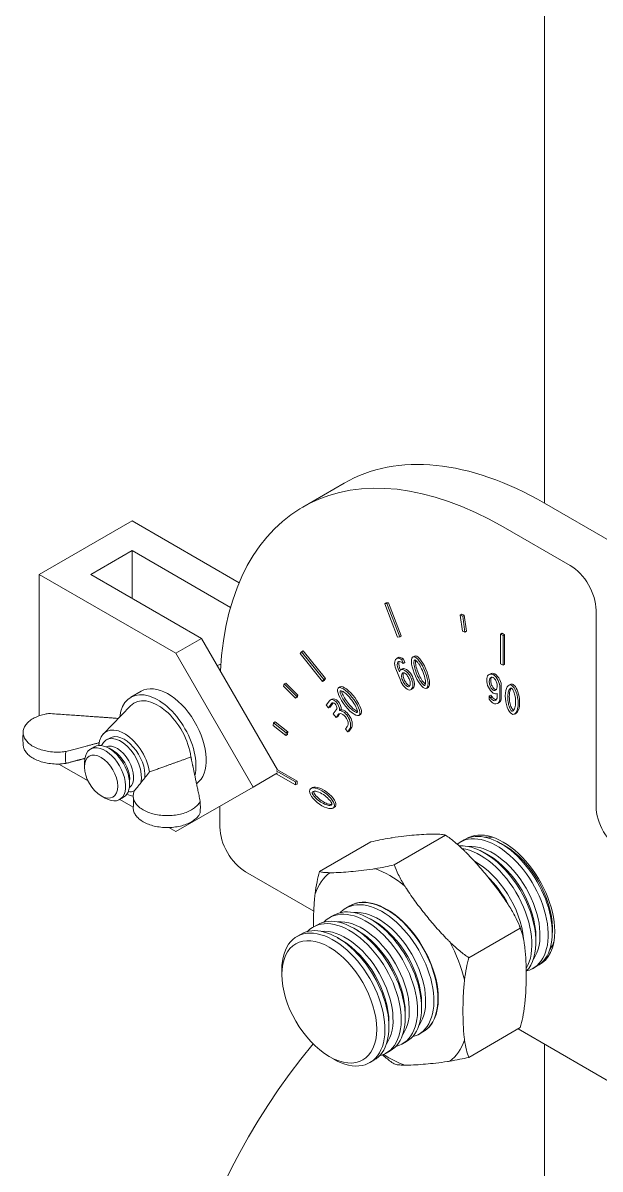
# Model space of a CAD drawing. Header units: inches. Extents: x -350577 to -266477, y -437959 to -377535.
# Drawn here: x -277981.1 to -277901.9, y -411687.6 to -411530.3 of the extents above; entities that cross this region are included whole.
import ezdxf

# ---------------------------------------------------------------- set-up
doc = ezdxf.new("R2010")
doc.units = ezdxf.units.IN
doc.header["$MEASUREMENT"] = 0
doc.layers.add('ORGINAL (itatec)', color=3, linetype='Continuous', lineweight=9)

msp = doc.modelspace()

# ---------------------------------------------------------------- linework, layer by layer
at = {"layer": 'ORGINAL (itatec)', "extrusion": (-5.55112e-17, 0.816497, 0.57735)}
for p, q in [((-277909.55, -411596.17), (-277909.55, -411477.7)), ((-277942.7, -411596.72), (-277937.04, -411593.46)), ((-277909.54, -411596.18), (-277900.35, -411601.49)), ((-277966.14, -411598.63), (-277978.87, -411605.98)), ((-277951.43, -411607.12), (-277966.14, -411598.63)), ((-277906, -411604.75), (-277915.2, -411599.45)), ((-277971.8, -411605.98), (-277966.14, -411602.71)), ((-277966.14, -411602.71), (-277952.62, -411610.52)), ((-277966.14, -411609.24), (-277966.14, -411602.71)), ((-277978.87, -411605.98), (-277960.13, -411616.8)), ((-277978.87, -411625.38), (-277978.87, -411605.98)), ((-277956.59, -411614.76), (-277971.8, -411605.98)), ((-277931.26, -411609.89), (-277931.47, -411610.02)), ((-277931.17, -411609.99), (-277931.47, -411610.02)), ((-277931.47, -411610.02), (-277929.7, -411614.57)), ((-277931.26, -411609.89), (-277930.95, -411609.87)), ((-277930.95, -411609.87), (-277931.17, -411609.99)), ((-277929.4, -411614.55), (-277931.17, -411609.99)), ((-277930.95, -411609.87), (-277929.19, -411614.42)), ((-277902.47, -411637.82), (-277902.47, -411610.88)), ((-277920.9, -411611.45), (-277921.11, -411611.57)), ((-277921.11, -411611.57), (-277920.8, -411613.76)), ((-277920.76, -411611.7), (-277921.11, -411611.57)), ((-277920.9, -411611.45), (-277920.55, -411611.58)), ((-277920.55, -411611.58), (-277920.76, -411611.7)), ((-277920.45, -411613.89), (-277920.76, -411611.7)), ((-277920.55, -411611.58), (-277920.24, -411613.76)), ((-277920.8, -411613.76), (-277920.45, -411613.89)), ((-277920.24, -411613.76), (-277920.45, -411613.89)), ((-277915.37, -411614.04), (-277915.59, -411614.16)), ((-277915.59, -411614.16), (-277915.59, -411618.25)), ((-277915.23, -411614.37), (-277915.59, -411614.16)), ((-277915.37, -411614.04), (-277915.02, -411614.25)), ((-277960.13, -411616.8), (-277956.59, -411614.76)), ((-277956.59, -411614.76), (-277946.17, -411632.82)), ((-277929.7, -411614.57), (-277929.4, -411614.55)), ((-277929.19, -411614.42), (-277929.4, -411614.55)), ((-277915.02, -411614.25), (-277915.23, -411614.37)), ((-277915.23, -411618.45), (-277915.23, -411614.37)), ((-277915.02, -411614.25), (-277915.02, -411618.33)), ((-277949.52, -411635.17), (-277960.13, -411616.8)), ((-277942.88, -411616.6), (-277943.05, -411616.85)), ((-277943.05, -411616.85), (-277939.99, -411620.66)), ((-277942.67, -411616.48), (-277942.88, -411616.6)), ((-277939.82, -411620.41), (-277942.88, -411616.6)), ((-277942.67, -411616.48), (-277939.6, -411620.29)), ((-277929.49, -411617.35), (-277929.7, -411617.47)), ((-277927.39, -411617.18), (-277927.61, -411617.31)), ((-277929.6, -411617.4), (-277929.81, -411617.52)), ((-277929.55, -411617.93), (-277929.67, -411618)), ((-277929.45, -411619.37), (-277929.63, -411618.92)), ((-277929.42, -411618.8), (-277929.29, -411619.11)), ((-277928.9, -411617.6), (-277929.11, -411617.72)), ((-277928.93, -411618.2), (-277929.11, -411617.72)), ((-277928.88, -411618.91), (-277929.1, -411619.03)), ((-277928.72, -411618.07), (-277928.93, -411618.2)), ((-277928.9, -411617.6), (-277928.72, -411618.07)), ((-277915.59, -411618.25), (-277915.23, -411618.45)), ((-277915.02, -411618.33), (-277915.23, -411618.45)), ((-277939.99, -411620.66), (-277939.82, -411620.41)), ((-277939.6, -411620.29), (-277939.82, -411620.41)), ((-277939.6, -411620.29), (-277939.78, -411620.54)), ((-277929.93, -411618.95), (-277929.32, -411620.51)), ((-277929.04, -411618.96), (-277929.25, -411619.08)), ((-277927.56, -411620.25), (-277927.77, -411620.37)), ((-277916.96, -411619.61), (-277917.18, -411619.74)), ((-277916.36, -411619.63), (-277916.58, -411619.75)), ((-277966.3, -411622.84), (-277964.89, -411622.02)), ((-277945.25, -411621.02), (-277945.37, -411621.34)), ((-277945.37, -411621.34), (-277943.71, -411622.99)), ((-277945.04, -411620.9), (-277945.25, -411621.02)), ((-277943.59, -411622.68), (-277945.25, -411621.02)), ((-277945.04, -411620.9), (-277943.38, -411622.56)), ((-277939.78, -411620.54), (-277939.99, -411620.66)), ((-277937.58, -411621.41), (-277937.79, -411621.54)), ((-277927.68, -411621.68), (-277927.89, -411621.8)), ((-277925.5, -411621.5), (-277925.71, -411621.62)), ((-277915.68, -411622.93), (-277915.68, -411621.53)), ((-277915.47, -411621.4), (-277915.47, -411622.8)), ((-277914.24, -411621.07), (-277914.45, -411621.2)), ((-277943.71, -411622.99), (-277943.59, -411622.68)), ((-277943.5, -411622.87), (-277943.71, -411622.99)), ((-277943.38, -411622.56), (-277943.59, -411622.68)), ((-277943.38, -411622.56), (-277943.5, -411622.87)), ((-277939.05, -411623.32), (-277939.49, -411623.94)), ((-277938.56, -411623.61), (-277938.97, -411624.19)), ((-277938.72, -411623.09), (-277938.93, -411623.21)), ((-277916.91, -411622.55), (-277917.12, -411622.67)), ((-277917.12, -411622.67), (-277917.12, -411623.09)), ((-277916.72, -411622.8), (-277916.93, -411622.93)), ((-277916.2, -411623.22), (-277916.38, -411623.33)), ((-277916.03, -411622.32), (-277916.03, -411622.73)), ((-277915.76, -411623.56), (-277915.98, -411623.68)), ((-277970.07, -411627.87), (-277966.34, -411624)), ((-277939.49, -411623.94), (-277939.19, -411624.31)), ((-277939.19, -411624.31), (-277938.75, -411623.69)), ((-277938.97, -411624.19), (-277939.19, -411624.31)), ((-277938.01, -411624.4), (-277938.53, -411625.13)), ((-277938.53, -411625.13), (-277938.14, -411625.62)), ((-277937.66, -411625.12), (-277937.92, -411625.5)), ((-277937.46, -411624.52), (-277937.67, -411624.64)), ((-277934.79, -411625.21), (-277935, -411625.34)), ((-277913.42, -411625.02), (-277913.63, -411625.15)), ((-277946.71, -411626.35), (-277946.78, -411626.72)), ((-277946.78, -411626.72), (-277945.04, -411628.08)), ((-277946.5, -411626.23), (-277946.71, -411626.35)), ((-277944.97, -411627.71), (-277946.71, -411626.35)), ((-277946.5, -411626.23), (-277944.76, -411627.59)), ((-277938.14, -411625.62), (-277937.87, -411625.25)), ((-277937.92, -411625.5), (-277938.14, -411625.62)), ((-277945.04, -411628.08), (-277944.97, -411627.71)), ((-277944.82, -411627.96), (-277945.04, -411628.08)), ((-277944.76, -411627.59), (-277944.97, -411627.71)), ((-277944.76, -411627.59), (-277944.82, -411627.96)), ((-277936.6, -411626.88), (-277936.84, -411627.23)), ((-277936.84, -411627.23), (-277936.54, -411627.6)), ((-277936.54, -411627.6), (-277936.28, -411627.23)), ((-277936.33, -411627.48), (-277936.54, -411627.6)), ((-277936.07, -411627.11), (-277936.33, -411627.48)), ((-277971.3, -411629.65), (-277971.84, -411629.96)), ((-277969.2, -411628.44), (-277969.67, -411628.71)), ((-277968.75, -411630.16), (-277969.3, -411629.85)), ((-277976.2, -411632.01), (-277972.18, -411634.33)), ((-277972.67, -411632.42), (-277972.67, -411631.79)), ((-277943.69, -411634.47), (-277946.37, -411632.93)), ((-277946.18, -411632.8), (-277943.48, -411634.35)), ((-277966.47, -411634.12), (-277966.47, -411634.75)), ((-277949.52, -411635.17), (-277946.19, -411633.24)), ((-277946.36, -411633.34), (-277943.69, -411634.88)), ((-277943.48, -411634.35), (-277943.69, -411634.47)), ((-277943.69, -411634.88), (-277943.69, -411634.47)), ((-277943.48, -411634.35), (-277943.48, -411634.76)), ((-277960.13, -411641.29), (-277949.52, -411635.17)), ((-277943.48, -411634.76), (-277943.69, -411634.88)), ((-277941.37, -411635.25), (-277941.58, -411635.38)), ((-277970.38, -411636.38), (-277969.84, -411636.69)), ((-277967.3, -411636.58), (-277967.84, -411636.89)), ((-277967.8, -411636.86), (-277965.97, -411637.92)), ((-277954.09, -411640.68), (-277954.09, -411637.8)), ((-277938.36, -411637.94), (-277938.57, -411638.06)), ((-277961.1, -411640.73), (-277960.13, -411641.29)), ((-277923.11, -411641.79), (-277930.17, -411645.86)), ((-277923.11, -411641.79), (-277923.11, -411641.79)), ((-277923.11, -411641.79), (-277923.11, -411641.79)), ((-277920.54, -411642.42), (-277921.1, -411642.74)), ((-277933.37, -411642.7), (-277940.42, -411646.77)), ((-277933.37, -411642.7), (-277933.37, -411642.7)), ((-277914.97, -411643.24), (-277915.54, -411642.92)), ((-277917.22, -411644.53), (-277917.78, -411644.21)), ((-277941.2, -411652.2), (-277950.55, -411646.8)), ((-277940.42, -411646.78), (-277940.42, -411646.77)), ((-277940.42, -411646.77), (-277940.42, -411646.77)), ((-277938.98, -411646.93), (-277938.98, -411646.93)), ((-277932.79, -411646.38), (-277932.79, -411646.38)), ((-277930.17, -411645.86), (-277930.17, -411645.86)), ((-277930.17, -411645.86), (-277930.17, -411645.86)), ((-277928.73, -411648.73), (-277928.73, -411648.73)), ((-277936.23, -411651.48), (-277936.79, -411651.8)), ((-277930.67, -411652.3), (-277931.23, -411651.98)), ((-277938.47, -411652.78), (-277939.03, -411653.1)), ((-277932.91, -411653.59), (-277933.47, -411653.27)), ((-277940.71, -411654.07), (-277941.27, -411654.39)), ((-277935.15, -411654.89), (-277935.71, -411654.57)), ((-277912.86, -411654.54), (-277919.92, -411658.61)), ((-277912.86, -411654.54), (-277912.86, -411654.54)), ((-277912.86, -411654.54), (-277912.86, -411654.54)), ((-277908.46, -411654.52), (-277908.46, -411655.16)), ((-277942.95, -411655.36), (-277943.51, -411655.69)), ((-277937.39, -411656.18), (-277937.95, -411655.86)), ((-277922.54, -411656.43), (-277922.54, -411656.43)), ((-277910.71, -411655.81), (-277910.71, -411656.46)), ((-277919.92, -411658.61), (-277919.92, -411658.61)), ((-277919.92, -411658.61), (-277919.92, -411658.61)), ((-277910.54, -411659.74), (-277911.1, -411660.07)), ((-277945.58, -411660.91), (-277945.58, -411660.27)), ((-277920.51, -411661.66), (-277920.51, -411661.66)), ((-277924.16, -411663.58), (-277924.16, -411664.22)), ((-277926.4, -411664.87), (-277926.4, -411665.52)), ((-277930.88, -411667.46), (-277930.88, -411668.11)), ((-277928.64, -411666.17), (-277928.64, -411666.81)), ((-277926.23, -411668.8), (-277926.79, -411669.13)), ((-277912.86, -411668.21), (-277919.92, -411672.29)), ((-277823.27, -411720.29), (-277913.17, -411668.39)), ((-277912.86, -411668.21), (-277912.86, -411668.21)), ((-277928.47, -411670.1), (-277929.03, -411670.42)), ((-277920.51, -411669.92), (-277920.51, -411669.92)), ((-277909.55, -411723.46), (-277909.55, -411670.47)), ((-277939.07, -411672.19), (-277938.51, -411672.51)), ((-277930.71, -411671.39), (-277931.27, -411671.71)), ((-277919.92, -411672.28), (-277919.92, -411672.29)), ((-277919.92, -411672.29), (-277919.92, -411672.29)), ((-277932.95, -411672.68), (-277933.51, -411673.01)), ((-277930.17, -411673.2), (-277930.17, -411673.2)), ((-277930.17, -411673.2), (-277930.17, -411673.2)), ((-277922.54, -411672.81), (-277922.54, -411672.81))]:
    msp.add_line(p, q, dxfattribs=at)
at = {"layer": 'ORGINAL (itatec)'}
for centre, major_axis, ratio, start_param, end_param in [((-277915.2, -411644.35), (-27.5, 47.63), 0.57735, -0.785398, 0.724686), ((-277906, -411608.84), (-2.5, 4.33), 0.57735, -2.356194, -0.785398), ((-277926.66, -411619.46), (-0.92, 2.17), 0.312199, -3.242125545073279, 3.041059762106308), ((-277929.09, -411618.77), (-0.72, 1.25), 0.57735, -0.141741, 1.388186), ((-277929.31, -411618.5), (-0.563, 0.975), 0.57735, -1.039213, -0.276104), ((-277928.67, -411618.73), (0.61, -1.06), 0.57735, -2.70832, -1.832596), ((-277928.69, -411620.06), (-0.563, 0.976), 0.57735, -0.24748, 0.515602), ((-277928.7, -411620.35), (-0.72, 1.25), 0.57735, -1.90853, -0.385113), ((-277928.61, -411620.56), (0.72, -1.24), 0.57735, -0.145127, 1.391573), ((-277916.46, -411620.98), (-0.72, 1.24), 0.57735, -0.668726, 0.867974), ((-277916.45, -411621.17), (0.72, -1.25), 0.57735, -2.432129, -0.908712), ((-277916.69, -411620.84), (-0.72, 1.25), 0.57735, -2.437569, -0.903272), ((-277936.4, -411623.44), (1.42, -1.88), 0.312199, -3.041059762106488, 3.242125545073098), ((-277928.4, -411620.54), (0.72, -1.25), 0.57735, -1.91397, -0.379673), ((-277914.04, -411623.17), (0.27, -2.02), 0.416622, -3.452255772542332, 2.830929534637255), ((-277938.41, -411624.12), (-0.525, 0.909), 0.57735, -2.468655, 0.261799), ((-277916.56, -411622.76), (0.563, -0.975), 0.57735, -1.562812, -0.799703), ((-277914.66, -411620.09), (2.8, -4.85), 0.57735, -1.391026, -1.332671), ((-277916.38, -411622.52), (0.374, -0.648), 0.57735, -1.465033, -0.388064), ((-277916.59, -411621.34), (0.563, -0.976), 0.57735, -0.771079, -0.007997), ((-277916.7, -411622.43), (0.72, -1.25), 0.57735, -0.665339, 0.864588), ((-277937.23, -411626.05), (0.77, -1.34), 0.57735, 0.261799, 2.773011), ((-277937.01, -411625.93), (-0.528, 0.915), 0.57735, 0.202222, 0.261799), ((-277967.67, -411632.17), (-2, 3.46), 0.57735, -2.61801, 0.418799), ((-277969.84, -411633.43), (2, -3.46), 0.57735, -0.785398, 3.926991), ((-277969.3, -411633.11), (2, -3.46), 0.57735, 0, 3.141593), ((-277967.2, -411631.9), (2.5, -4.33), 0.57735, -2.557552, -2.454819), ((-277968.21, -411632.49), (1.62, -2.8), 0.57735, 0.060108, 3.081485), ((-277970.52, -411633.82), (3.36, -5.81), 0.57735, -2.505781, -2.206608), ((-277970.38, -411633.74), (-1.62, 2.8), 0.57735, 0.785398, 7.068583), ((-277968.75, -411632.8), (-1.62, 2.8), 0.57735, -2.356194, -0.785398), ((-277967.67, -411632.17), (2, -3.46), 0.57735, -0.418799, -0.077967), ((-277940.08, -411636.72), (1.62, -1.25), 0.416622, -2.830929534637253, 3.452255772542333), ((-277967.2, -411631.9), (-7.38, 12.78), 0.57735, -2.424005, -2.288384), ((-277898.93, -411639.86), (2.5, -4.33), 0.57735, -2.356194, -0.785398), ((-277950.55, -411642.72), (2.5, -4.33), 0.57735, -2.356194, -0.785398), ((-277915.54, -411651.08), (5, -8.66), 0.57735, 0, 3.141593), ((-277916.1, -411651.4), (5, -8.66), 0.57735, -0.168937, 3.228481), ((-277913.85, -411650.11), (-5, 8.66), 0.57735, 0.13473, 0.168937), ((-277914.41, -411650.43), (-4.6, 7.97), 0.57735, -0.458989, -0.249616), ((-277917.78, -411652.38), (5, -8.66), 0.57735, 0.159715, 2.869596), ((-277918.34, -411652.7), (5, -8.66), 0.57735, 0.309801, 2.721243), ((-277916.66, -411651.73), (4.6, -7.97), 0.57735, 0.249616, 2.891976), ((-277918.9, -411653.02), (-4.6, 7.97), 0.57735, -2.25771, -0.746253), ((-277930.76, -411659.87), (-7.68, 13.3), 0.57735, 0.073563, 0.450035), ((-277930.76, -411659.87), (-7.68, 13.3), 0.57735, -0.973634, -0.597162), ((-277931.23, -411660.14), (5, -8.66), 0.57735, 0, 3.141593), ((-277933.47, -411661.44), (5, -8.66), 0.57735, 0, 3.141593), ((-277931.79, -411660.46), (5, -8.66), 0.57735, -0.168937, 3.310529), ((-277929.55, -411659.17), (-5, 8.66), 0.57735, 0.164456, 0.168937), ((-277930.11, -411659.49), (-4.6, 7.97), 0.57735, -0.269906, -0.249616), ((-277936.27, -411663.05), (5, -8.66), 0.57735, -0.168937, 3.310529), ((-277935.71, -411662.73), (5, -8.66), 0.57735, 0, 3.141593), ((-277934.03, -411661.76), (5, -8.66), 0.57735, -0.168937, 3.310529), ((-277934.59, -411662.08), (4.6, -7.97), 0.57735, 0.249616, 2.891976), ((-277932.35, -411660.79), (4.6, -7.97), 0.57735, 0.249616, 2.891976), ((-277938.51, -411664.35), (5, -8.66), 0.57735, -0.785398, 3.926991), ((-277939.07, -411664.67), (4.6, -7.97), 0.57735, -0.785398, 5.497787), ((-277937.95, -411664.02), (5, -8.66), 0.57735, 0, 3.141593), ((-277936.83, -411663.38), (4.6, -7.97), 0.57735, 0.249616, 2.891976), ((-277930.76, -411659.87), (-7.68, 13.3), 0.57735, -2.020832, -1.64436), ((-277914.41, -411650.43), (4.6, -7.97), 0.57735, 0.249616, 0.458989), ((-277913.85, -411650.11), (5, -8.66), 0.57735, -0.168937, -0.13473), ((-277930.11, -411659.49), (4.6, -7.97), 0.57735, 0.249616, 0.269906), ((-277929.55, -411659.17), (5, -8.66), 0.57735, -0.168937, -0.164456), ((-277930.76, -411659.87), (7.68, -13.3), 0.57735, 0.073563, 0.450035), ((-277930.76, -411659.87), (7.68, -13.3), 0.57735, -0.863404, -0.597162)]:
    msp.add_ellipse(centre, major_axis=major_axis, ratio=ratio, start_param=start_param, end_param=end_param, dxfattribs=at)
at = {"layer": 'ORGINAL (itatec)', "extrusion": (8.49925e-17, 2.41367e-16, -1)}
for centre, major_axis, start_param, end_param in [((-277909.54, -411641.09), (-27.5, 47.63), 0, 0.785398), ((-277937.01, -411625.93), (-0.77, 1.34), 0.368582, 2.879793)]:
    msp.add_ellipse(centre, major_axis=major_axis, ratio=0.57735, start_param=start_param, end_param=end_param, dxfattribs=at)
at = {"layer": 'ORGINAL (itatec)', "extrusion": (-3.51927e-17, 1.71978e-16, -1)}
for centre, major_axis, start_param, end_param in [((-277928.88, -411618.64), (-0.72, 1.25), 0, 0.141741), ((-277928.4, -411620.44), (0.72, -1.24), -1.391573, 0)]:
    msp.add_ellipse(centre, major_axis=major_axis, ratio=0.57735, start_param=start_param, end_param=end_param, dxfattribs=at)
at = {"layer": 'ORGINAL (itatec)', "extrusion": (-1.55378e-16, 1.02589e-16, -1)}
msp.add_ellipse((-277929.1, -411618.38), major_axis=(-0.563, 0.975), ratio=0.57735, start_param=0.276104, end_param=1.039213, dxfattribs=at)
at = {"layer": 'ORGINAL (itatec)', "extrusion": (1.46979e-16, 3.63966e-16, -1)}
msp.add_ellipse((-277926.45, -411619.34), major_axis=(-0.92, 2.17), ratio=0.312199, start_param=-0.03826, end_param=3.103332, dxfattribs=at)
at = {"layer": 'ORGINAL (itatec)', "extrusion": (1.33067e-16, 2.69122e-16, -1)}
for centre, major_axis, start_param, end_param in [((-277952, -411623.12), (-2.62, 4.55), 0.067395, 0.227537), ((-277928.47, -411619.94), (-0.563, 0.976), 0, 0.24748), ((-277931.18, -411660.12), (-5, 8.66), -0.008412, 2.356194), ((-277930.67, -411659.82), (4.6, -7.97), -0.837809, -0.785398)]:
    msp.add_ellipse(centre, major_axis=major_axis, ratio=0.57735, start_param=start_param, end_param=end_param, dxfattribs=at)
at = {"layer": 'ORGINAL (itatec)', "extrusion": (6.09555e-17, 2.27489e-16, -1)}
for centre, major_axis, start_param, end_param in [((-277928.88, -411618.85), (-0.61, 1.06), -1.308997, -0.372984), ((-277962.6, -411629.25), (-3.25, 5.63), -0.163911, 2.201735)]:
    msp.add_ellipse(centre, major_axis=major_axis, ratio=0.57735, start_param=start_param, end_param=end_param, dxfattribs=at)
at = {"layer": 'ORGINAL (itatec)', "extrusion": (3.494e-16, 3.94022e-16, -1)}
for centre, major_axis, start_param, end_param in [((-277929.24, -411618.6), (-0.374, 0.648), -0.160598, 0.941434), ((-277930.17, -411659.53), (-8.37, 14.5), -0.261825, -0.261774)]:
    msp.add_ellipse(centre, major_axis=major_axis, ratio=0.57735, start_param=start_param, end_param=end_param, dxfattribs=at)
at = {"layer": 'ORGINAL (itatec)', "extrusion": (1.60822e-16, 2.21048e-16, -1)}
for centre, major_axis, start_param, end_param in [((-277929.25, -411622.57), (2.8, -4.85), -2.33252, -2.274166), ((-277915.2, -411650.89), (-5, 8.66), -0.033818, 2.356194)]:
    msp.add_ellipse(centre, major_axis=major_axis, ratio=0.57735, start_param=start_param, end_param=end_param, dxfattribs=at)
at = {"layer": 'ORGINAL (itatec)', "extrusion": (2.29215e-16, 3.24633e-16, -1)}
for centre, major_axis, start_param, end_param in [((-277928.48, -411620.23), (-0.72, 1.25), 0.385113, 1.90853), ((-277967.2, -411631.9), (-2, 3.46), 0, 2.474785)]:
    msp.add_ellipse(centre, major_axis=major_axis, ratio=0.57735, start_param=start_param, end_param=end_param, dxfattribs=at)
at = {"layer": 'ORGINAL (itatec)', "extrusion": (-1.11556e-17, 1.85856e-16, -1)}
for centre, major_axis, end_param in [((-277916.25, -411620.86), (-0.72, 1.24), 0.668726), ((-277938.19, -411624), (-0.525, 0.909), 2.468655)]:
    msp.add_ellipse(centre, major_axis=major_axis, ratio=0.57735, start_param=0, end_param=end_param, dxfattribs=at)
at = {"layer": 'ORGINAL (itatec)', "extrusion": (1.0903e-16, 2.55245e-16, -1)}
for centre, major_axis, start_param, end_param in [((-277916.48, -411620.72), (0.72, -1.25), -2.238321, -0.704024), ((-277916.6, -411622.64), (0.374, -0.648), 0.363001, 1.465033)]:
    msp.add_ellipse(centre, major_axis=major_axis, ratio=0.57735, start_param=start_param, end_param=end_param, dxfattribs=at)
at = {"layer": 'ORGINAL (itatec)', "extrusion": (-1.48742e-17, 2.47807e-16, -1)}
msp.add_ellipse((-277961.19, -411628.43), major_axis=(-3.7, 6.41), ratio=0.57735, start_param=0, end_param=3.085176, dxfattribs=at)
at = {"layer": 'ORGINAL (itatec)', "extrusion": (1.88295e-16, 2.11338e-16, -1)}
msp.add_ellipse((-277936.18, -411623.31), major_axis=(1.42, -1.88), ratio=0.312199, start_param=-3.103332, end_param=0.03826, dxfattribs=at)
at = {"layer": 'ORGINAL (itatec)', "extrusion": (2.52063e-16, 3.13744e-16, -1)}
for start_param, end_param in [(2.971686, 3.452256), (-2.83093, -0.169906)]:
    msp.add_ellipse((-277913.83, -411623.05), major_axis=(0.27, -2.02), ratio=0.416622, start_param=start_param, end_param=end_param, dxfattribs=at)
at = {"layer": 'ORGINAL (itatec)', "extrusion": (1.77422e-16, 3.5883e-16, -1)}
msp.add_ellipse((-277962.6, -411629.25), major_axis=(-3.7, 6.41), ratio=0.57735, start_param=-0.662249, end_param=2.593965, dxfattribs=at)
at = {"layer": 'ORGINAL (itatec)', "extrusion": (1.12748e-16, 1.93293e-16, -1)}
for centre, major_axis, start_param, end_param in [((-277938.41, -411624.12), (-0.28, 0.485), -0.261799, 2.468655), ((-277919.46, -411653.35), (4.6, -7.97), -2.037444, -1.480166), ((-277930.76, -411659.87), (7.68, -13.3), -0.450035, -0.073563)]:
    msp.add_ellipse(centre, major_axis=major_axis, ratio=0.57735, start_param=start_param, end_param=end_param, dxfattribs=at)
at = {"layer": 'ORGINAL (itatec)', "extrusion": (8.1274e-17, 3.03319e-16, -1)}
for centre, major_axis, start_param, end_param in [((-277914.87, -411620.21), (-2.8, 4.85), -1.808921, -1.750567), ((-277930.17, -411659.53), (-8.37, 14.5), -2.35622, -2.356169)]:
    msp.add_ellipse(centre, major_axis=major_axis, ratio=0.57735, start_param=start_param, end_param=end_param, dxfattribs=at)
at = {"layer": 'ORGINAL (itatec)', "extrusion": (3.05044e-16, 3.04315e-16, -1)}
msp.add_ellipse((-277916.89, -411622.23), major_axis=(0.61, -1.06), ratio=0.57735, start_param=-0.785398, end_param=0.150615, dxfattribs=at)
at = {"layer": 'ORGINAL (itatec)', "extrusion": (1.84859e-16, 2.34926e-16, -1)}
for centre, major_axis, start_param, end_param in [((-277916.49, -411622.31), (0.72, -1.25), -0.864588, 0), ((-277930.76, -411659.87), (7.68, -13.3), -2.54443, -2.167958), ((-277930.17, -411659.53), (8.37, -14.5), -0.261825, -0.261774)]:
    msp.add_ellipse(centre, major_axis=major_axis, ratio=0.57735, start_param=start_param, end_param=end_param, dxfattribs=at)
at = {"layer": 'ORGINAL (itatec)', "extrusion": (-7.43708e-18, 1.23904e-16, -1)}
msp.add_ellipse((-277937.23, -411626.05), major_axis=(-0.528, 0.915), ratio=0.57735, start_param=-0.261799, end_param=2.932223, dxfattribs=at)
at = {"layer": 'ORGINAL (itatec)', "extrusion": (2.12615e-16, 1.86852e-16, -1)}
msp.add_ellipse((-277967.2, -411631.9), major_axis=(-2.5, 4.33), ratio=0.57735, start_param=-0.686773, end_param=2.154837, dxfattribs=at)
at = {"layer": 'ORGINAL (itatec)', "extrusion": (1.05311e-16, 3.17196e-16, -1)}
for centre, major_axis, start_param, end_param in [((-277967.2, -411631.9), (-2.5, 4.33), -2.709254, -2.454819), ((-277914.97, -411650.76), (4.6, -7.97), -2.356194, -0.785398)]:
    msp.add_ellipse(centre, major_axis=major_axis, ratio=0.57735, start_param=start_param, end_param=end_param, dxfattribs=at)
at = {"layer": 'ORGINAL (itatec)', "extrusion": (1.0528e-16, 4.09442e-16, -1)}
msp.add_ellipse((-277939.86, -411636.6), major_axis=(1.62, -1.25), ratio=0.416622, start_param=-2.971686, end_param=0.169906, dxfattribs=at)
at = {"layer": 'ORGINAL (itatec)', "extrusion": (2.7357e-16, 4.14341e-16, -1)}
msp.add_ellipse((-277917.22, -411652.05), major_axis=(4.6, -7.97), ratio=0.57735, start_param=-2.356194, end_param=-0.785398, dxfattribs=at)
at = {"layer": 'ORGINAL (itatec)', "extrusion": (1.57104e-16, 2.83e-16, -1)}
for centre, major_axis, start_param, end_param in [((-277930.17, -411659.53), (8.37, -14.5), -2.35622, -2.356169), ((-277935.15, -411662.41), (4.6, -7.97), -2.356194, -0.785398), ((-277937.39, -411663.7), (4.6, -7.97), -2.356194, -0.785398), ((-277931.18, -411660.12), (5, -8.66), -0.785398, 0.008412)]:
    msp.add_ellipse(centre, major_axis=major_axis, ratio=0.57735, start_param=start_param, end_param=end_param, dxfattribs=at)
at = {"layer": 'ORGINAL (itatec)', "extrusion": (-2.77556e-17, 4.80741e-17, -1)}
msp.add_ellipse((-277930.67, -411659.82), major_axis=(4.6, -7.97), ratio=0.57735, start_param=-2.356194, end_param=-2.303784, dxfattribs=at)
at = {"layer": 'ORGINAL (itatec)', "extrusion": (1.01592e-16, 3.79148e-16, -1)}
msp.add_ellipse((-277932.91, -411661.11), major_axis=(4.6, -7.97), ratio=0.57735, start_param=-2.356194, end_param=-0.785398, dxfattribs=at)
at = {"layer": 'ORGINAL (itatec)', "extrusion": (2.81007e-16, 2.90437e-16, -1)}
msp.add_ellipse((-277915.2, -411650.89), major_axis=(5, -8.66), ratio=0.57735, start_param=-0.785398, end_param=0.033818, dxfattribs=at)
at = {"layer": 'ORGINAL (itatec)', "extrusion": (2.08896e-16, 2.48804e-16, -1)}
for centre, major_axis, start_param, end_param in [((-277930.76, -411659.87), (7.68, -13.3), -1.497233, -1.120761), ((-277930.17, -411659.53), (8.37, -14.5), -1.309023, -1.308971)]:
    msp.add_ellipse(centre, major_axis=major_axis, ratio=0.57735, start_param=start_param, end_param=end_param, dxfattribs=at)
at = {"layer": 'ORGINAL (itatec)', "extrusion": (-6.16298e-33, 5.55112e-17, -1)}
msp.add_ellipse((-277758.05, -411720.19), major_axis=(-202.5, 0), ratio=0.57735, start_param=-0.785398, end_param=0.439536, dxfattribs=at)
at = {"layer": 'ORGINAL (itatec)'}
for points, knots in [([(-277925.98, -411621.21), (-277926, -411621.21), (-277926.01, -411621.21), (-277926.07, -411621.18), (-277926.1, -411621.16), (-277926.19, -411621.08), (-277926.25, -411621.03), (-277926.44, -411620.81), (-277926.59, -411620.6), (-277926.88, -411620.08), (-277927.02, -411619.79), (-277927.25, -411619.19), (-277927.34, -411618.89), (-277927.45, -411618.37), (-277927.46, -411618.15), (-277927.45, -411617.9), (-277927.43, -411617.83), (-277927.39, -411617.74), (-277927.37, -411617.73), (-277927.33, -411617.72), (-277927.32, -411617.72), (-277927.27, -411617.74), (-277927.24, -411617.76), (-277927.14, -411617.83), (-277927.08, -411617.89), (-277926.95, -411618.04), (-277926.87, -411618.14), (-277926.62, -411618.5), (-277926.45, -411618.83), (-277926.14, -411619.52), (-277926.02, -411619.89), (-277925.89, -411620.45), (-277925.86, -411620.66), (-277925.86, -411620.95), (-277925.87, -411621.05), (-277925.91, -411621.16), (-277925.93, -411621.18), (-277925.96, -411621.2), (-277925.97, -411621.21), (-277925.98, -411621.21)], [0, 0, 0, 0, 0.222222, 0.222222, 0.444445, 0.444445, 0.666667, 0.666667, 1.122754, 1.122754, 1.578841, 1.578841, 2.034928, 2.034928, 2.491015, 2.491015, 2.781788, 2.781788, 3.072562, 3.072562, 3.315577, 3.315577, 3.558592, 3.558592, 3.801608, 3.801608, 4.044623, 4.044623, 4.584711, 4.584711, 5.1248, 5.1248, 5.531628, 5.531628, 5.852597, 5.852597, 6.110381, 6.110381, 6.283185, 6.283185, 6.283185, 6.283185]), ([(-277927.23, -411617.76), (-277927.23, -411617.79), (-277927.24, -411617.83), (-277927.25, -411618.03), (-277927.23, -411618.25), (-277927.12, -411618.77), (-277927.03, -411619.07), (-277926.81, -411619.67), (-277926.67, -411619.96), (-277926.38, -411620.47), (-277926.23, -411620.69), (-277926.04, -411620.91), (-277925.98, -411620.96), (-277925.91, -411621.02), (-277925.9, -411621.03), (-277925.88, -411621.04)], [-2.613722, -2.613722, -2.613722, -2.613722, -2.491015, -2.491015, -2.034928, -2.034928, -1.578841, -1.578841, -1.122754, -1.122754, -0.666667, -0.666667, -0.444445, -0.444445, -0.342526, -0.342526, -0.342526, -0.342526]), ([(-277928.18, -411621.4), (-277928.19, -411621.4), (-277928.21, -411621.4), (-277928.3, -411621.4), (-277928.39, -411621.35), (-277928.59, -411621.19), (-277928.7, -411621.07), (-277928.9, -411620.76), (-277928.99, -411620.58), (-277929.12, -411620.22), (-277929.15, -411620.05), (-277929.15, -411619.76), (-277929.12, -411619.65), (-277929.03, -411619.51), (-277928.97, -411619.48), (-277928.83, -411619.48), (-277928.74, -411619.51), (-277928.54, -411619.66), (-277928.43, -411619.78), (-277928.22, -411620.07), (-277928.13, -411620.25), (-277928, -411620.61), (-277927.96, -411620.79), (-277927.94, -411621.09), (-277927.96, -411621.2), (-277928.05, -411621.36), (-277928.11, -411621.4), (-277928.18, -411621.4)], [-6.283185, -6.283185, -6.283185, -6.283185, -6.173615, -6.173615, -5.659147, -5.659147, -5.14468, -5.14468, -4.630212, -4.630212, -4.115744, -4.115744, -3.601276, -3.601276, -3.086808, -3.086808, -2.57234, -2.57234, -2.057872, -2.057872, -1.543404, -1.543404, -1.028936, -1.028936, -0.514468, -0.514468, 0, 0, 0, 0]), ([(-277928.88, -411619.48), (-277928.92, -411619.55), (-277928.94, -411619.65), (-277928.94, -411619.92), (-277928.9, -411620.1), (-277928.78, -411620.46), (-277928.69, -411620.64), (-277928.49, -411620.94), (-277928.38, -411621.07), (-277928.18, -411621.23), (-277928.09, -411621.27), (-277928.01, -411621.28), (-277928.01, -411621.28), (-277928.01, -411621.28)], [3.657273, 3.657273, 3.657273, 3.657273, 4.115744, 4.115744, 4.630212, 4.630212, 5.14468, 5.14468, 5.659147, 5.659147, 6.173615, 6.173615, 6.184872, 6.184872, 6.184872, 6.184872]), ([(-277916.58, -411620.15), (-277916.56, -411620.16), (-277916.54, -411620.17), (-277916.44, -411620.24), (-277916.36, -411620.33), (-277916.2, -411620.58), (-277916.13, -411620.74), (-277916.04, -411621.07), (-277916.02, -411621.25), (-277916.04, -411621.55), (-277916.08, -411621.69), (-277916.2, -411621.87), (-277916.28, -411621.91), (-277916.44, -411621.93), (-277916.52, -411621.91), (-277916.68, -411621.8), (-277916.76, -411621.72), (-277916.92, -411621.48), (-277917, -411621.33), (-277917.1, -411621), (-277917.13, -411620.83), (-277917.12, -411620.51), (-277917.09, -411620.37), (-277916.97, -411620.17), (-277916.9, -411620.12), (-277916.74, -411620.08), (-277916.66, -411620.1), (-277916.58, -411620.15)], [-6.283185, -6.283185, -6.283185, -6.283185, -6.173615, -6.173615, -5.659147, -5.659147, -5.14468, -5.14468, -4.630212, -4.630212, -4.115744, -4.115744, -3.601276, -3.601276, -3.086808, -3.086808, -2.57234, -2.57234, -2.057872, -2.057872, -1.543404, -1.543404, -1.028936, -1.028936, -0.514468, -0.514468, 0, 0, 0, 0]), ([(-277916.78, -411620.09), (-277916.79, -411620.11), (-277916.81, -411620.13), (-277916.87, -411620.25), (-277916.91, -411620.39), (-277916.91, -411620.7), (-277916.89, -411620.88), (-277916.78, -411621.21), (-277916.71, -411621.36), (-277916.55, -411621.6), (-277916.47, -411621.68), (-277916.31, -411621.78), (-277916.23, -411621.81), (-277916.16, -411621.8)], [0.922037, 0.922037, 0.922037, 0.922037, 1.028936, 1.028936, 1.543404, 1.543404, 2.057872, 2.057872, 2.57234, 2.57234, 3.086808, 3.086808, 3.577082, 3.577082, 3.577082, 3.577082]), ([(-277937.57, -411621.98), (-277937.56, -411621.97), (-277937.55, -411621.96), (-277937.52, -411621.95), (-277937.49, -411621.94), (-277937.38, -411621.97), (-277937.28, -411622), (-277937.03, -411622.15), (-277936.86, -411622.28), (-277936.44, -411622.67), (-277936.19, -411622.96), (-277935.74, -411623.57), (-277935.54, -411623.89), (-277935.35, -411624.28), (-277935.31, -411624.4), (-277935.24, -411624.59), (-277935.22, -411624.67), (-277935.2, -411624.79), (-277935.21, -411624.83), (-277935.22, -411624.88), (-277935.22, -411624.89), (-277935.25, -411624.92), (-277935.27, -411624.93), (-277935.36, -411624.92), (-277935.43, -411624.9), (-277935.66, -411624.79), (-277935.84, -411624.67), (-277936.24, -411624.31), (-277936.46, -411624.08), (-277936.86, -411623.59), (-277937.04, -411623.32), (-277937.34, -411622.81), (-277937.45, -411622.57), (-277937.55, -411622.3), (-277937.57, -411622.22), (-277937.59, -411622.11), (-277937.59, -411622.06), (-277937.58, -411622.01), (-277937.58, -411621.99), (-277937.57, -411621.98)], [-6.283185, -6.283185, -6.283185, -6.283185, -6.110381, -6.110381, -5.852597, -5.852597, -5.531628, -5.531628, -5.1248, -5.1248, -4.584711, -4.584711, -4.044623, -4.044623, -3.801608, -3.801608, -3.558592, -3.558592, -3.315577, -3.315577, -3.072562, -3.072562, -2.781788, -2.781788, -2.491015, -2.491015, -2.034928, -2.034928, -1.578841, -1.578841, -1.122754, -1.122754, -0.666667, -0.666667, -0.444445, -0.444445, -0.222222, -0.222222, 0, 0, 0, 0]), ([(-277937.37, -411621.97), (-277937.37, -411621.99), (-277937.37, -411622.02), (-277937.35, -411622.1), (-277937.34, -411622.18), (-277937.24, -411622.45), (-277937.13, -411622.69), (-277936.83, -411623.19), (-277936.64, -411623.46), (-277936.24, -411623.96), (-277936.03, -411624.19), (-277935.63, -411624.54), (-277935.45, -411624.67), (-277935.27, -411624.76), (-277935.24, -411624.77), (-277935.21, -411624.78)], [0.342526, 0.342526, 0.342526, 0.342526, 0.444445, 0.444445, 0.666667, 0.666667, 1.122754, 1.122754, 1.578841, 1.578841, 2.034928, 2.034928, 2.491015, 2.491015, 2.613722, 2.613722, 2.613722, 2.613722]), ([(-277914.04, -411621.61), (-277914.03, -411621.62), (-277914.02, -411621.63), (-277913.98, -411621.67), (-277913.94, -411621.71), (-277913.85, -411621.85), (-277913.79, -411621.97), (-277913.67, -411622.29), (-277913.61, -411622.51), (-277913.51, -411623.06), (-277913.49, -411623.4), (-277913.53, -411624), (-277913.59, -411624.27), (-277913.7, -411624.53), (-277913.75, -411624.6), (-277913.83, -411624.69), (-277913.87, -411624.72), (-277913.95, -411624.75), (-277913.98, -411624.75), (-277914.02, -411624.74), (-277914.04, -411624.74), (-277914.08, -411624.71), (-277914.11, -411624.68), (-277914.19, -411624.56), (-277914.24, -411624.47), (-277914.37, -411624.18), (-277914.45, -411623.95), (-277914.55, -411623.42), (-277914.58, -411623.14), (-277914.58, -411622.61), (-277914.56, -411622.36), (-277914.45, -411621.95), (-277914.38, -411621.79), (-277914.26, -411621.66), (-277914.23, -411621.63), (-277914.16, -411621.59), (-277914.12, -411621.59), (-277914.08, -411621.59), (-277914.06, -411621.6), (-277914.04, -411621.61)], [-6.283185, -6.283185, -6.283185, -6.283185, -6.110381, -6.110381, -5.852597, -5.852597, -5.531628, -5.531628, -5.1248, -5.1248, -4.584711, -4.584711, -4.044623, -4.044623, -3.801608, -3.801608, -3.558592, -3.558592, -3.315577, -3.315577, -3.072562, -3.072562, -2.781788, -2.781788, -2.491015, -2.491015, -2.034928, -2.034928, -1.578841, -1.578841, -1.122754, -1.122754, -0.666667, -0.666667, -0.444445, -0.444445, -0.222222, -0.222222, 0, 0, 0, 0]), ([(-277914.1, -411621.59), (-277914.18, -411621.68), (-277914.24, -411621.84), (-277914.34, -411622.23), (-277914.37, -411622.48), (-277914.37, -411623.02), (-277914.34, -411623.3), (-277914.24, -411623.82), (-277914.16, -411624.06), (-277914.03, -411624.35), (-277913.98, -411624.44), (-277913.9, -411624.56), (-277913.87, -411624.58), (-277913.83, -411624.61), (-277913.81, -411624.62), (-277913.78, -411624.63), (-277913.78, -411624.63), (-277913.77, -411624.63)], [0.687783, 0.687783, 0.687783, 0.687783, 1.122754, 1.122754, 1.578841, 1.578841, 2.034928, 2.034928, 2.491015, 2.491015, 2.781788, 2.781788, 3.072562, 3.072562, 3.315577, 3.315577, 3.364068, 3.364068, 3.364068, 3.364068]), ([(-277975.21, -411630.29), (-277975.3, -411630.31), (-277975.39, -411630.32), (-277975.79, -411630.36), (-277976.11, -411630.38), (-277976.68, -411630.38), (-277977, -411630.36), (-277977.62, -411630.29), (-277977.92, -411630.24), (-277978.46, -411630.11), (-277978.74, -411630.02), (-277979.26, -411629.82), (-277979.51, -411629.7), (-277979.92, -411629.47), (-277980.12, -411629.32), (-277980.47, -411629.02), (-277980.62, -411628.86), (-277980.84, -411628.55), (-277980.93, -411628.38), (-277981.06, -411628.02), (-277981.08, -411627.84), (-277981.08, -411627.51), (-277981.06, -411627.33), (-277980.93, -411626.97), (-277980.84, -411626.8), (-277980.62, -411626.49), (-277980.47, -411626.33), (-277980.13, -411626.03), (-277979.93, -411625.89), (-277979.72, -411625.77), (-277979.52, -411625.66), (-277979.28, -411625.54), (-277978.76, -411625.34), (-277978.48, -411625.25), (-277978.03, -411625.15), (-277977.82, -411625.11), (-277977.61, -411625.07)], [-11.506271, -11.506271, -11.506271, -11.506271, -11.25178, -11.25178, -10.386265, -10.386265, -9.517507, -9.517507, -8.648749, -8.648749, -7.780279, -7.780279, -6.911808, -6.911808, -6.04493, -6.04493, -5.178053, -5.178053, -4.313667, -4.313667, -3.449282, -3.449282, -2.586495, -2.586495, -1.723708, -1.723708, -0.861854, -0.861854, 0, 0, 0, 0.861854, 0.861854, 1.723708, 1.723708, 2.328505, 2.328505, 2.328505, 2.328505]), ([(-277981.08, -411627.57), (-277981.09, -411627.7), (-277981.1, -411627.82), (-277981.1, -411628.06), (-277981.11, -411628.18), (-277981.11, -411628.43), (-277981.11, -411628.55), (-277981.11, -411628.79), (-277981.1, -411628.91), (-277981.1, -411629.16), (-277981.09, -411629.28), (-277981.08, -411629.4)], [6.2124636, 6.2124636, 6.2124636, 6.2124636, 6.2409913, 6.2409913, 6.2695189, 6.2695189, 6.2980465, 6.2980465, 6.3265742, 6.3265742, 6.3551018, 6.3551018, 6.3551018, 6.3551018]), ([(-277981.08, -411629.4), (-277981.07, -411629.54), (-277981.04, -411629.69), (-277980.93, -411630.01), (-277980.84, -411630.19), (-277980.62, -411630.49), (-277980.47, -411630.66), (-277980.12, -411630.96), (-277979.92, -411631.1), (-277979.51, -411631.33), (-277979.26, -411631.45), (-277978.74, -411631.65), (-277978.46, -411631.74), (-277977.92, -411631.87), (-277977.62, -411631.92), (-277977, -411632), (-277976.68, -411632.01), (-277976.11, -411632.01), (-277975.79, -411632), (-277975.39, -411631.95), (-277975.3, -411631.94), (-277975.21, -411631.93)], [3.605748, 3.605748, 3.605748, 3.605748, 4.313667, 4.313667, 5.178053, 5.178053, 6.04493, 6.04493, 6.911808, 6.911808, 7.780279, 7.780279, 8.648749, 8.648749, 9.517507, 9.517507, 10.386265, 10.386265, 11.25178, 11.25178, 11.506271, 11.506271, 11.506271, 11.506271]), ([(-277956.79, -411637.1), (-277956.84, -411637.22), (-277956.91, -411637.34), (-277957.1, -411637.6), (-277957.24, -411637.76), (-277957.59, -411638.06), (-277957.79, -411638.2), (-277958, -411638.32), (-277958.2, -411638.43), (-277958.44, -411638.55), (-277958.96, -411638.75), (-277959.24, -411638.83), (-277959.77, -411638.96), (-277960.08, -411639.02), (-277960.69, -411639.09), (-277961, -411639.1), (-277961.58, -411639.1), (-277961.89, -411639.09), (-277962.51, -411639.01), (-277962.81, -411638.96), (-277963.35, -411638.83), (-277963.63, -411638.75), (-277964.15, -411638.54), (-277964.39, -411638.43), (-277964.8, -411638.19), (-277965.01, -411638.05), (-277965.36, -411637.75), (-277965.5, -411637.59), (-277965.73, -411637.28), (-277965.82, -411637.1), (-277965.95, -411636.74), (-277965.98, -411636.56), (-277965.98, -411636.23), (-277965.95, -411636.05), (-277965.87, -411635.82), (-277965.85, -411635.76), (-277965.83, -411635.71)], [-2.328505, -2.328505, -2.328505, -2.328505, -1.723708, -1.723708, -0.861854, -0.861854, 0, 0, 0, 0.861854, 0.861854, 1.723708, 1.723708, 2.586495, 2.586495, 3.449282, 3.449282, 4.313667, 4.313667, 5.178053, 5.178053, 6.04493, 6.04493, 6.911808, 6.911808, 7.780279, 7.780279, 8.648749, 8.648749, 9.517507, 9.517507, 10.386265, 10.386265, 11.25178, 11.25178, 11.506271, 11.506271, 11.506271, 11.506271]), ([(-277941.43, -411635.94), (-277941.43, -411635.92), (-277941.43, -411635.91), (-277941.41, -411635.87), (-277941.39, -411635.84), (-277941.32, -411635.78), (-277941.24, -411635.76), (-277941.03, -411635.74), (-277940.86, -411635.76), (-277940.44, -411635.9), (-277940.15, -411636.04), (-277939.61, -411636.39), (-277939.35, -411636.61), (-277939.07, -411636.91), (-277938.99, -411637), (-277938.86, -411637.17), (-277938.82, -411637.25), (-277938.75, -411637.37), (-277938.74, -411637.41), (-277938.72, -411637.48), (-277938.72, -411637.5), (-277938.73, -411637.54), (-277938.74, -411637.57), (-277938.8, -411637.63), (-277938.85, -411637.66), (-277939.03, -411637.7), (-277939.2, -411637.69), (-277939.6, -411637.58), (-277939.83, -411637.48), (-277940.29, -411637.22), (-277940.53, -411637.05), (-277940.93, -411636.7), (-277941.1, -411636.52), (-277941.28, -411636.28), (-277941.32, -411636.21), (-277941.39, -411636.09), (-277941.4, -411636.04), (-277941.43, -411635.98), (-277941.43, -411635.96), (-277941.43, -411635.94)], [-6.283185, -6.283185, -6.283185, -6.283185, -6.110381, -6.110381, -5.852597, -5.852597, -5.531628, -5.531628, -5.1248, -5.1248, -4.584711, -4.584711, -4.044623, -4.044623, -3.801608, -3.801608, -3.558592, -3.558592, -3.315577, -3.315577, -3.072562, -3.072562, -2.781788, -2.781788, -2.491015, -2.491015, -2.034928, -2.034928, -1.578841, -1.578841, -1.122754, -1.122754, -0.666667, -0.666667, -0.444445, -0.444445, -0.222222, -0.222222, 0, 0, 0, 0]), ([(-277941.2, -411635.76), (-277941.21, -411635.76), (-277941.21, -411635.77), (-277941.21, -411635.79), (-277941.22, -411635.8), (-277941.22, -411635.81)], [6.0610451, 6.0610451, 6.0610451, 6.0610451, 6.1103812, 6.1103812, 6.2831853, 6.2831853, 6.2831853, 6.2831853]), ([(-277941.22, -411635.81), (-277941.22, -411635.83), (-277941.21, -411635.85), (-277941.19, -411635.92), (-277941.17, -411635.97), (-277941.11, -411636.09), (-277941.06, -411636.16), (-277940.89, -411636.39), (-277940.72, -411636.58), (-277940.31, -411636.93), (-277940.08, -411637.09), (-277939.62, -411637.36), (-277939.39, -411637.46), (-277939.01, -411637.56), (-277938.85, -411637.57), (-277938.74, -411637.56)], [0, 0, 0, 0, 0.222222, 0.222222, 0.444445, 0.444445, 0.666667, 0.666667, 1.122754, 1.122754, 1.578841, 1.578841, 2.034928, 2.034928, 2.454148, 2.454148, 2.454148, 2.454148]), ([(-277965.96, -411637.82), (-277965.97, -411637.89), (-277965.98, -411637.96), (-277965.98, -411638.19), (-277965.95, -411638.38), (-277965.82, -411638.74), (-277965.73, -411638.91), (-277965.5, -411639.22), (-277965.36, -411639.38), (-277965.01, -411639.68), (-277964.8, -411639.82), (-277964.39, -411640.06), (-277964.15, -411640.18), (-277963.63, -411640.38), (-277963.35, -411640.47), (-277962.81, -411640.59), (-277962.51, -411640.65), (-277961.89, -411640.72), (-277961.58, -411640.74), (-277961, -411640.74), (-277960.69, -411640.72), (-277960.08, -411640.65), (-277959.77, -411640.59), (-277959.24, -411640.47), (-277958.96, -411640.38), (-277958.44, -411640.18), (-277958.2, -411640.07), (-277958, -411639.95), (-277957.79, -411639.83), (-277957.59, -411639.69), (-277957.24, -411639.39), (-277957.1, -411639.23), (-277956.91, -411638.97), (-277956.84, -411638.85), (-277956.79, -411638.73)], [-10.743135, -10.743135, -10.743135, -10.743135, -10.386265, -10.386265, -9.517507, -9.517507, -8.648749, -8.648749, -7.780279, -7.780279, -6.911808, -6.911808, -6.04493, -6.04493, -5.178053, -5.178053, -4.313667, -4.313667, -3.449282, -3.449282, -2.586495, -2.586495, -1.723708, -1.723708, -0.861854, -0.861854, 0, 0, 0, 0.861854, 0.861854, 1.723708, 1.723708, 2.328505, 2.328505, 2.328505, 2.328505]), ([(-277965.96, -411637.82), (-277965.96, -411637.75), (-277965.95, -411637.69), (-277965.94, -411637.54), (-277965.93, -411637.47), (-277965.93, -411637.31), (-277965.93, -411637.22), (-277965.93, -411637.04), (-277965.94, -411636.95), (-277965.95, -411636.76), (-277965.96, -411636.66), (-277965.97, -411636.55)], [3.0019757, 3.0019757, 3.0019757, 3.0019757, 3.0561716, 3.0561716, 3.1103675, 3.1103675, 3.1645634, 3.1645634, 3.2187592, 3.2187592, 3.2729551, 3.2729551, 3.2729551, 3.2729551]), ([(-277930.74, -411642.18), (-277931.19, -411642.25), (-277931.65, -411642.33), (-277932.53, -411642.51), (-277932.95, -411642.6), (-277933.37, -411642.7)], [47.129892, 47.129892, 47.129892, 47.129892, 49.498595, 49.498595, 51.515941, 51.515941, 51.515941, 51.515941]), ([(-277924.55, -411641.63), (-277924.63, -411641.62), (-277924.71, -411641.62), (-277925.19, -411641.63), (-277925.63, -411641.64), (-277926.52, -411641.7), (-277926.98, -411641.73), (-277927.87, -411641.81), (-277928.34, -411641.86), (-277929.35, -411641.98), (-277929.87, -411642.04), (-277930.53, -411642.14), (-277930.64, -411642.16), (-277930.74, -411642.18)], [34.251004, 34.251004, 34.251004, 34.251004, 34.81835, 34.81835, 37.754399, 37.754399, 40.690448, 40.690448, 43.626497, 43.626497, 46.562546, 46.562546, 47.129892, 47.129892, 47.129892, 47.129892]), ([(-277923.11, -411641.79), (-277923.27, -411641.74), (-277923.47, -411641.7), (-277923.94, -411641.64), (-277924.24, -411641.63), (-277924.55, -411641.63)], [29.864955, 29.864955, 29.864955, 29.864955, 31.882301, 31.882301, 34.251004, 34.251004, 34.251004, 34.251004]), ([(-277920.49, -411643.97), (-277920.94, -411643.53), (-277921.4, -411643.11), (-277922.28, -411642.38), (-277922.69, -411642.07), (-277923.11, -411641.79)], [47.129892, 47.129892, 47.129892, 47.129892, 49.498595, 49.498595, 51.515941, 51.515941, 51.515941, 51.515941]), ([(-277914.3, -411651.67), (-277914.38, -411651.55), (-277914.45, -411651.43), (-277914.94, -411650.67), (-277915.38, -411650.04), (-277916.27, -411648.83), (-277916.73, -411648.24), (-277917.61, -411647.14), (-277918.09, -411646.57), (-277919.09, -411645.42), (-277919.62, -411644.84), (-277920.28, -411644.18), (-277920.38, -411644.08), (-277920.49, -411643.97)], [34.251004, 34.251004, 34.251004, 34.251004, 34.81835, 34.81835, 37.754399, 37.754399, 40.690448, 40.690448, 43.626497, 43.626497, 46.562546, 46.562546, 47.129892, 47.129892, 47.129892, 47.129892]), ([(-277941.01, -411649.82), (-277940.95, -411649.28), (-277940.86, -411648.72), (-277940.66, -411647.7), (-277940.55, -411647.24), (-277940.42, -411646.78)], [6.44007, 6.44007, 6.44007, 6.44007, 8.808459, 8.808459, 10.825875, 10.825875, 10.825875, 10.825875]), ([(-277940.42, -411646.77), (-277940.26, -411646.82), (-277940.07, -411646.86), (-277939.59, -411646.92), (-277939.3, -411646.93), (-277938.98, -411646.93)], [70.557899, 70.557899, 70.557899, 70.557899, 72.575316, 72.575316, 74.944102, 74.944102, 74.944102, 74.944102]), ([(-277938.98, -411646.93), (-277938.9, -411646.94), (-277938.83, -411646.94), (-277938.34, -411646.93), (-277937.9, -411646.92), (-277937.01, -411646.86), (-277936.56, -411646.83), (-277935.67, -411646.75), (-277935.19, -411646.7), (-277934.19, -411646.58), (-277933.66, -411646.52), (-277933.01, -411646.42), (-277932.9, -411646.4), (-277932.79, -411646.38)], [34.251004, 34.251004, 34.251004, 34.251004, 34.81835, 34.81835, 37.754399, 37.754399, 40.690448, 40.690448, 43.626497, 43.626497, 46.562546, 46.562546, 47.129892, 47.129892, 47.129892, 47.129892]), ([(-277932.79, -411646.38), (-277932.34, -411646.31), (-277931.88, -411646.23), (-277931, -411646.05), (-277930.59, -411645.96), (-277930.17, -411645.86)], [6.439672, 6.439672, 6.439672, 6.439672, 8.808459, 8.808459, 10.825875, 10.825875, 10.825875, 10.825875]), ([(-277930.17, -411645.86), (-277930.01, -411646.29), (-277929.82, -411646.73), (-277929.34, -411647.69), (-277929.05, -411648.21), (-277928.73, -411648.73)], [70.557899, 70.557899, 70.557899, 70.557899, 72.575316, 72.575316, 74.944102, 74.944102, 74.944102, 74.944102]), ([(-277928.73, -411648.73), (-277928.65, -411648.85), (-277928.57, -411648.97), (-277928.09, -411649.73), (-277927.65, -411650.36), (-277926.76, -411651.57), (-277926.3, -411652.16), (-277925.41, -411653.26), (-277924.94, -411653.83), (-277923.93, -411654.98), (-277923.41, -411655.56), (-277922.75, -411656.22), (-277922.65, -411656.32), (-277922.54, -411656.43)], [34.251004, 34.251004, 34.251004, 34.251004, 34.81835, 34.81835, 37.754399, 37.754399, 40.690448, 40.690448, 43.626497, 43.626497, 46.562546, 46.562546, 47.129892, 47.129892, 47.129892, 47.129892]), ([(-277941.24, -411654.37), (-277941.24, -411654.28), (-277941.24, -411654.18), (-277941.24, -411653.49), (-277941.23, -411652.86), (-277941.17, -411651.57), (-277941.13, -411650.9), (-277941.04, -411650.09), (-277941.03, -411649.96), (-277941.01, -411649.83)], [40.210596, 40.210596, 40.210596, 40.210596, 40.690448, 40.690448, 43.626497, 43.626497, 46.562546, 46.562546, 47.129892, 47.129892, 47.129892, 47.129892]), ([(-277912.86, -411654.54), (-277913.02, -411654.1), (-277913.21, -411653.66), (-277913.69, -411652.71), (-277913.98, -411652.19), (-277914.3, -411651.67)], [29.864955, 29.864955, 29.864955, 29.864955, 31.882301, 31.882301, 34.251004, 34.251004, 34.251004, 34.251004]), ([(-277912.98, -411654.22), (-277912.97, -411654.25), (-277912.95, -411654.29), (-277912.93, -411654.36), (-277912.91, -411654.39), (-277912.89, -411654.46), (-277912.87, -411654.5), (-277912.85, -411654.57), (-277912.83, -411654.6), (-277912.81, -411654.67), (-277912.79, -411654.71), (-277912.78, -411654.74)], [2.5996621, 2.5996621, 2.5996621, 2.5996621, 2.60647722, 2.60647722, 2.61329235, 2.61329235, 2.62010748, 2.62010748, 2.6269226, 2.6269226, 2.63373773, 2.63373773, 2.63373773, 2.63373773]), ([(-277912.27, -411656.91), (-277912.33, -411656.43), (-277912.42, -411655.98), (-277912.62, -411655.19), (-277912.73, -411654.85), (-277912.86, -411654.54)], [47.129892, 47.129892, 47.129892, 47.129892, 49.498595, 49.498595, 51.515941, 51.515941, 51.515941, 51.515941]), ([(-277922.54, -411656.43), (-277922.09, -411656.87), (-277921.63, -411657.29), (-277920.75, -411658.02), (-277920.33, -411658.33), (-277919.92, -411658.61)], [6.439672, 6.439672, 6.439672, 6.439672, 8.808459, 8.808459, 10.825875, 10.825875, 10.825875, 10.825875]), ([(-277912.27, -411665.16), (-277912.25, -411665.03), (-277912.24, -411664.9), (-277912.15, -411664.09), (-277912.11, -411663.42), (-277912.05, -411662.12), (-277912.04, -411661.5), (-277912.04, -411660.31), (-277912.05, -411659.7), (-277912.11, -411658.47), (-277912.15, -411657.85), (-277912.24, -411657.14), (-277912.25, -411657.02), (-277912.27, -411656.91)], [34.251004, 34.251004, 34.251004, 34.251004, 34.81835, 34.81835, 37.754399, 37.754399, 40.690448, 40.690448, 43.626497, 43.626497, 46.562546, 46.562546, 47.129892, 47.129892, 47.129892, 47.129892]), ([(-277919.92, -411658.61), (-277920.05, -411659.08), (-277920.16, -411659.54), (-277920.36, -411660.56), (-277920.44, -411661.12), (-277920.51, -411661.66)], [70.557899, 70.557899, 70.557899, 70.557899, 72.575316, 72.575316, 74.944102, 74.944102, 74.944102, 74.944102]), ([(-277920.51, -411661.66), (-277920.52, -411661.8), (-277920.54, -411661.93), (-277920.62, -411662.74), (-277920.67, -411663.41), (-277920.72, -411664.7), (-277920.73, -411665.33), (-277920.73, -411666.51), (-277920.72, -411667.13), (-277920.67, -411668.36), (-277920.62, -411668.98), (-277920.54, -411669.69), (-277920.52, -411669.8), (-277920.51, -411669.92)], [34.251004, 34.251004, 34.251004, 34.251004, 34.81835, 34.81835, 37.754399, 37.754399, 40.690448, 40.690448, 43.626497, 43.626497, 46.562546, 46.562546, 47.129892, 47.129892, 47.129892, 47.129892]), ([(-277912.86, -411668.21), (-277912.73, -411667.75), (-277912.62, -411667.28), (-277912.42, -411666.26), (-277912.33, -411665.71), (-277912.27, -411665.16)], [29.864955, 29.864955, 29.864955, 29.864955, 31.882301, 31.882301, 34.251004, 34.251004, 34.251004, 34.251004]), ([(-277920.51, -411669.92), (-277920.44, -411670.39), (-277920.36, -411670.85), (-277920.16, -411671.63), (-277920.05, -411671.97), (-277919.92, -411672.28)], [6.439672, 6.439672, 6.439672, 6.439672, 8.808459, 8.808459, 10.825875, 10.825875, 10.825875, 10.825875]), ([(-277930.17, -411673.2), (-277930.59, -411672.92), (-277931, -411672.6), (-277931.53, -411672.16), (-277931.65, -411672.06), (-277931.78, -411671.95)], [70.557899, 70.557899, 70.557899, 70.557899, 72.575316, 72.575316, 73.199161, 73.199161, 73.199161, 73.199161]), ([(-277919.92, -411672.29), (-277920.33, -411672.39), (-277920.75, -411672.48), (-277921.63, -411672.65), (-277922.09, -411672.74), (-277922.54, -411672.81)], [70.557899, 70.557899, 70.557899, 70.557899, 72.575316, 72.575316, 74.944102, 74.944102, 74.944102, 74.944102]), ([(-277928.73, -411673.36), (-277929.05, -411673.36), (-277929.34, -411673.34), (-277929.82, -411673.29), (-277930.01, -411673.25), (-277930.17, -411673.2)], [6.440251, 6.440251, 6.440251, 6.440251, 8.808459, 8.808459, 10.825875, 10.825875, 10.825875, 10.825875]), ([(-277922.54, -411672.81), (-277922.65, -411672.83), (-277922.75, -411672.84), (-277923.41, -411672.94), (-277923.93, -411673.01), (-277924.94, -411673.13), (-277925.41, -411673.17), (-277926.3, -411673.25), (-277926.76, -411673.29), (-277927.65, -411673.34), (-277928.09, -411673.36), (-277928.57, -411673.36), (-277928.65, -411673.36), (-277928.73, -411673.36)], [34.251004, 34.251004, 34.251004, 34.251004, 34.81835, 34.81835, 37.754399, 37.754399, 40.690448, 40.690448, 43.626497, 43.626497, 46.562546, 46.562546, 47.129892, 47.129892, 47.129892, 47.129892])]:
    msp.add_open_spline(points, degree=3, knots=knots, dxfattribs=at)
for points, weights in [([(-277977.61, -411625.07), (-277971.16, -411625.52), (-277968.03, -411625.75)], [1, 1.07573301645, 1.01847608084]), ([(-277970.66, -411629.09), (-277972.6, -411629.6), (-277975.21, -411630.29)], [1, 1.01117572355, 1]), ([(-277975.21, -411631.93), (-277973.81, -411631.55), (-277972.62, -411631.24)], [1, 1.00594836027, 1.00556460437]), ([(-277963.73, -411633.09), (-277961.28, -411632.21), (-277958.06, -411631.05)], [1, 1.00889408636, 1]), ([(-277958.06, -411631.05), (-277957.66, -411632.9), (-277956.79, -411637.1)], [1, 1.08625448302, 1]), ([(-277965.83, -411635.71), (-277964.62, -411634.2), (-277963.73, -411633.09)], [1, 1.01117572355, 1])]:
    msp.add_rational_spline(points, weights, degree=2, dxfattribs=at)

doc.saveas('drawing.dxf')
